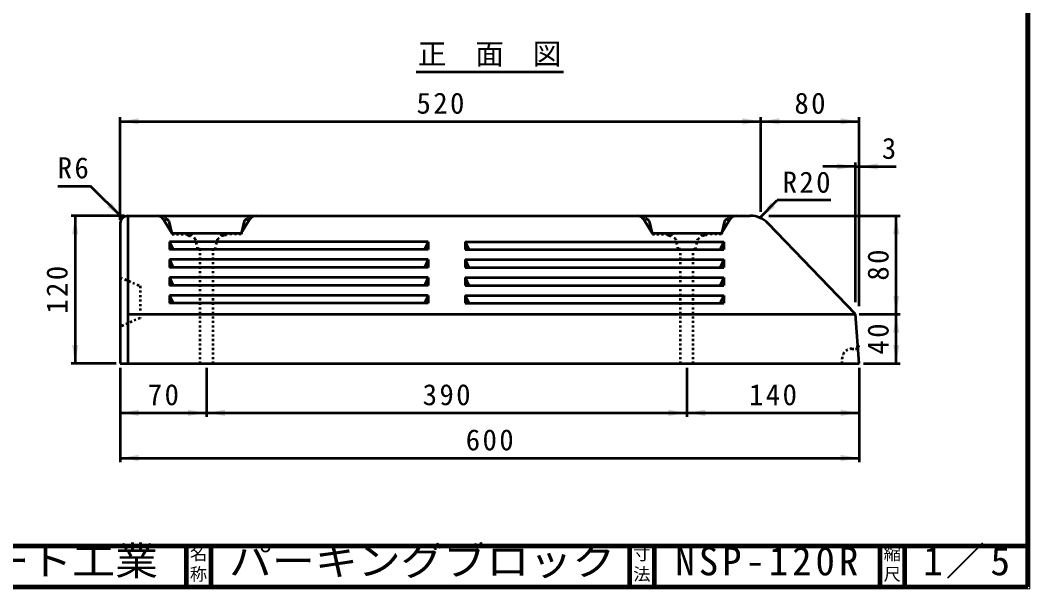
# Model space of a CAD drawing. Units: millimetres, scale not verified, with parts at other scales. Extents: x 100 to 4105, y 100 to 2870.
# Drawn here: x 1646 to 4105, y 100 to 1485 of the extents above; entities that cross this region are included whole.
import ezdxf
from ezdxf.enums import TextEntityAlignment as Align

# ---------------------------------------------------------------- set-up
doc = ezdxf.new("R2010")
doc.units = ezdxf.units.MM
doc.header["$LTSCALE"] = 5
doc.header["$PDMODE"] = 32
doc.header["$PDSIZE"] = 2.5
doc.linetypes.add('USER1', pattern=[2.2, 1, -1.2])
doc.layers.add('V-nasSTD', color=7, linetype='Continuous', lineweight=50)
doc.styles.add('ＭＳ ゴシック', font='')
doc.styles.get('ＭＳ ゴシック').set_extended_font_data('MS Gothic')

msp = doc.modelspace()

# ---------------------------------------------------------------- hatches: boundary and pattern name
at = {"layer": 'V-nasSTD'}
for points in [[(1934.598, 1231.087), (1889.598, 1238.587), (1934.598, 1246.087)], [(3404.598, 1246.087), (3449.598, 1238.587), (3404.598, 1231.087)], [(3494.598, 1231.087), (3449.598, 1238.587), (3494.598, 1246.087)], [(3644.598, 1246.087), (3689.598, 1238.587), (3644.598, 1231.087)], [(3635.598, 1136.087), (3680.598, 1128.587), (3635.598, 1121.087)], [(3734.598, 1121.087), (3689.598, 1128.587), (3734.598, 1136.087)], [(1857.747, 1029.832), (1894.87, 1003.315), (1868.353, 1040.438)], [(3484.683, 1030.315), (3447.56, 1003.798), (3474.077, 1040.921)], [(1772.098, 963.587), (1779.598, 1008.587), (1787.098, 963.587)], [(3772.098, 963.587), (3779.598, 1008.587), (3787.098, 963.587)], [(3772.098, 813.587), (3779.598, 768.587), (3787.098, 813.587)], [(3772.098, 723.587), (3779.598, 768.587), (3787.098, 723.587)], [(1772.098, 693.587), (1779.598, 648.587), (1787.098, 693.587)], [(3772.098, 693.587), (3779.598, 648.587), (3787.098, 693.587)], [(1934.598, 521.087), (1889.598, 528.587), (1934.598, 536.087)], [(2054.598, 536.087), (2099.598, 528.587), (2054.598, 521.087)], [(2144.598, 521.087), (2099.598, 528.587), (2144.598, 536.087)], [(3224.598, 536.087), (3269.598, 528.587), (3224.598, 521.087)], [(3314.598, 521.087), (3269.598, 528.587), (3314.598, 536.087)], [(3644.598, 536.087), (3689.598, 528.587), (3644.598, 521.087)], [(1934.598, 411.087), (1889.598, 418.587), (1934.598, 426.087)], [(3644.598, 426.087), (3689.598, 418.587), (3644.598, 411.087)]]:
    msp.add_hatch(color=256, dxfattribs=at).paths.add_polyline_path(points)

# ---------------------------------------------------------------- linework, layer by layer
at = {"layer": 'V-nasSTD', "lineweight": 100}
for p, q in [((4100, 105), (4100, 2865)), ((105, 205), (4100, 205)), ((2050, 205), (2050, 105)), ((2110, 205), (2110, 105)), ((3130, 205), (3130, 105)), ((3190, 205), (3190, 105)), ((3740, 205), (3740, 105)), ((3800, 205), (3800, 105)), ((105, 105), (4100, 105))]:
    msp.add_line(p, q, dxfattribs=at)
at = {"layer": 'V-nasSTD'}
for p, q in [((2969.098, 1358.587), (2610.098, 1358.587)), ((1889.598, 998.587), (1889.598, 1248.587)), ((1889.598, 1238.587), (3449.598, 1238.587)), ((3449.598, 1018.587), (3449.598, 1248.587)), ((3449.598, 1238.587), (3689.598, 1238.587)), ((3689.598, 788.587), (3689.598, 1248.587)), ((3680.598, 798.587), (3680.598, 1138.587)), ((3680.598, 1128.587), (3600.598, 1128.587)), ((3680.598, 1128.587), (3689.598, 1128.587)), ((3689.598, 1128.587), (3779.598, 1128.587)), ((1737.088, 1081.097), (1817.088, 1081.097)), ((1894.87, 1003.315), (1817.088, 1081.097)), ((3447.56, 1003.798), (3489.986, 1046.225)), ((3619.986, 1046.225), (3489.986, 1046.225)), ((1899.598, 1008.587), (1769.598, 1008.587)), ((1779.598, 1008.587), (1779.598, 648.587)), ((1907.598, 1008.587), (3424.071, 1008.587)), ((1907.598, 1008.587), (1907.598, 648.587)), ((3469.598, 1008.587), (3789.598, 1008.587)), ((3779.598, 768.587), (3779.598, 1008.587)), ((1889.598, 990.587), (1889.598, 648.587)), ((2015.198, 966.634), (1994.598, 999.634)), ((1998.965, 1004.532), (1999.928, 1001.644)), ((2007.734, 995.09), (2014.614, 967.57)), ((2183.998, 966.634), (2204.598, 999.634)), ((2191.461, 995.09), (2184.581, 967.57)), ((2200.23, 1004.532), (2199.268, 1001.644)), ((3185.198, 966.634), (3164.598, 999.634)), ((3168.965, 1004.532), (3169.928, 1001.644)), ((3177.734, 995.09), (3184.614, 967.57)), ((3353.998, 966.634), (3374.598, 999.634)), ((3361.461, 995.09), (3354.581, 967.57)), ((3370.23, 1004.532), (3369.268, 1001.644)), ((3680.598, 768.587), (3467.3, 990.195)), ((2015.198, 966.634), (2183.998, 966.634)), ((3185.198, 966.634), (3353.998, 966.634)), ((2639.598, 945.302), (2009.598, 945.302)), ((2009.598, 945.302), (2018.598, 926.087)), ((2009.598, 945.302), (2009.598, 926.087)), ((2639.598, 945.302), (2630.598, 926.087)), ((2639.598, 945.302), (2639.598, 926.087)), ((2729.598, 945.302), (2729.598, 926.087)), ((2729.598, 945.302), (3359.598, 945.302)), ((2729.598, 945.302), (2738.598, 926.087)), ((3359.598, 945.302), (3350.598, 926.087)), ((3359.598, 945.302), (3359.598, 926.087)), ((2639.598, 926.087), (2009.598, 926.087)), ((2729.598, 926.087), (3359.598, 926.087)), ((2639.598, 901.802), (2009.598, 901.802)), ((2009.598, 901.802), (2018.598, 882.587)), ((2009.598, 901.802), (2009.598, 882.587)), ((2639.598, 901.802), (2630.598, 882.587)), ((2639.598, 901.802), (2639.598, 882.587)), ((2729.598, 901.802), (2729.598, 882.587)), ((2729.598, 901.802), (3359.598, 901.802)), ((2729.598, 901.802), (2738.598, 882.587)), ((3359.598, 901.802), (3350.598, 882.587)), ((3359.598, 901.802), (3359.598, 882.587)), ((2639.598, 882.587), (2009.598, 882.587)), ((2729.598, 882.587), (3359.598, 882.587)), ((2639.598, 858.302), (2009.598, 858.302)), ((2009.598, 858.302), (2018.598, 839.087)), ((2009.598, 858.302), (2009.598, 839.087)), ((2639.598, 839.087), (2009.598, 839.087)), ((2639.598, 858.302), (2630.598, 839.087)), ((2639.598, 858.302), (2639.598, 839.087)), ((2729.598, 858.302), (2729.598, 839.087)), ((2729.598, 858.302), (3359.598, 858.302)), ((2729.598, 858.302), (2738.598, 839.087)), ((2729.598, 839.087), (3359.598, 839.087)), ((3359.598, 858.302), (3350.598, 839.087)), ((3359.598, 858.302), (3359.598, 839.087)), ((2639.598, 814.802), (2009.598, 814.802)), ((2009.598, 814.802), (2018.598, 795.587)), ((2009.598, 814.802), (2009.598, 795.587)), ((2639.598, 814.802), (2630.598, 795.587)), ((2639.598, 814.802), (2639.598, 795.587)), ((2729.598, 814.802), (2729.598, 795.587)), ((2729.598, 814.802), (3359.598, 814.802)), ((2729.598, 814.802), (2738.598, 795.587)), ((3359.598, 814.802), (3350.598, 795.587)), ((3359.598, 814.802), (3359.598, 795.587)), ((2639.598, 795.587), (2009.598, 795.587)), ((2729.598, 795.587), (3359.598, 795.587)), ((1907.598, 768.587), (3680.598, 768.587)), ((3689.598, 648.587), (3680.598, 768.587)), ((3689.598, 768.587), (3789.598, 768.587)), ((3779.598, 648.587), (3779.598, 768.587)), ((1879.598, 648.587), (1769.598, 648.587)), ((1889.598, 648.587), (3689.598, 648.587)), ((3699.598, 648.587), (3789.598, 648.587)), ((1889.598, 638.587), (1889.598, 408.587)), ((2099.598, 638.587), (2099.598, 518.587)), ((3269.598, 638.587), (3269.598, 518.587)), ((3689.598, 638.587), (3689.598, 408.587)), ((1889.598, 528.587), (2099.598, 528.587)), ((2099.598, 528.587), (3269.598, 528.587)), ((3269.598, 528.587), (3689.598, 528.587)), ((1889.598, 418.587), (3689.598, 418.587))]:
    msp.add_line(p, q, dxfattribs=at)
at = {"layer": 'V-nasSTD', "linetype": 'USER1'}
for p, q in [((2014.614, 967.57), (2015.598, 963.634)), ((2015.598, 963.634), (2051.598, 963.634)), ((2051.598, 963.634), (2057.598, 957.634)), ((2057.598, 957.634), (2060.598, 963.634)), ((2072.598, 951.634), (2060.598, 963.634)), ((2126.598, 951.634), (2138.598, 963.634)), ((2141.598, 957.634), (2138.598, 963.634)), ((2147.598, 963.634), (2141.598, 957.634)), ((2183.598, 963.634), (2147.598, 963.634)), ((2184.581, 967.57), (2183.598, 963.634)), ((3184.614, 967.57), (3185.598, 963.634)), ((3185.598, 963.634), (3221.598, 963.634)), ((3221.598, 963.634), (3227.598, 957.634)), ((3227.598, 957.634), (3230.598, 963.634)), ((3242.598, 951.634), (3230.598, 963.634)), ((3296.598, 951.634), (3308.598, 963.634)), ((3311.598, 957.634), (3308.598, 963.634)), ((3317.598, 963.634), (3311.598, 957.634)), ((3353.598, 963.634), (3317.598, 963.634)), ((3354.581, 967.57), (3353.598, 963.634)), ((2078.598, 927.634), (2072.598, 951.634)), ((2120.598, 927.634), (2126.598, 951.634)), ((3248.598, 927.634), (3242.598, 951.634)), ((3290.598, 927.634), (3296.598, 951.634)), ((2083.848, 927.634), (2078.598, 927.634)), ((2083.848, 648.587), (2083.848, 927.634)), ((2115.348, 927.634), (2120.598, 927.634)), ((2115.348, 648.587), (2115.348, 927.634)), ((3253.848, 927.634), (3248.598, 927.634)), ((3253.848, 648.587), (3253.848, 927.634)), ((3285.348, 927.634), (3290.598, 927.634)), ((3285.348, 648.587), (3285.348, 927.634)), ((1889.598, 858.587), (1937.598, 837.587)), ((1937.598, 837.587), (1937.598, 759.587)), ((1937.598, 759.587), (1889.598, 738.587)), ((3689.598, 648.587), (3686.448, 690.587)), ((3671.598, 684.587), (3680.448, 684.587)), ((3647.598, 648.587), (3647.598, 660.587)), ((3647.598, 648.587), (3689.598, 648.587))]:
    msp.add_line(p, q, dxfattribs=at)
at = {"layer": 'V-nasSTD', "lineweight": 13}
msp.add_lwpolyline([(100, 100), (100, 2870), (4105, 2870), (4105, 100)], close=True, dxfattribs=at)
at = {"layer": 'V-nasSTD'}
for centre, radius, start, end in [((1907.598, 990.587), 18, 90, 180), ((1976.753, 986.445), 22.19, 36.46849, 86.25019), ((1993.273, 1002.634), 6, 18.43495, 82.8267), ((2205.922, 1002.634), 6, 97.1733, 161.56505), ((2222.442, 986.445), 22.19, 93.74981, 143.53151), ((3146.753, 986.445), 22.19, 36.46849, 86.25019), ((3163.273, 1002.634), 6, 18.43495, 82.8267), ((3375.922, 1002.634), 6, 97.1733, 161.56505), ((3392.442, 986.445), 22.19, 93.74981, 143.53151), ((3424.071, 948.587), 60, 43.90531, 90), ((2002.774, 1002.593), 3, 198.43495, 264.51232), ((2001.913, 993.634), 6, 14.03624, 84.51232), ((2197.282, 993.634), 6, 95.48768, 165.96376), ((2196.422, 1002.593), 3, 275.48768, 341.56505), ((3172.774, 1002.593), 3, 198.43495, 264.51232), ((3171.913, 993.634), 6, 14.03624, 84.51232), ((3367.282, 993.634), 6, 95.48768, 165.96376), ((3366.422, 1002.593), 3, 275.48768, 341.56505)]:
    msp.add_arc(centre, radius, start, end, dxfattribs=at)
at = {"layer": 'V-nasSTD', "linetype": 'USER1'}
for centre, radius, start, end in [((3680.448, 690.587), 6, 270, 0), ((3671.598, 660.587), 24, 90, 180)]:
    msp.add_arc(centre, radius, start, end, dxfattribs=at)
at = {"layer": 'V-nasSTD'}
msp.add_point((3686.448, 690.587), dxfattribs=at)

# ---------------------------------------------------------------- texts
at = {"layer": 'V-nasSTD', "style": 'ＭＳ ゴシック'}
for s, height, p in [('正\u3000面\u3000図', 51.32, (2614.09, 1428.587)), ('3', 51.32, (3744.598, 1198.587)), ('名', 30.79, (2058.982, 200.999)), ('寸', 30.79, (3138.982, 200.999)), ('縮', 30.79, (3748.982, 200.999)), ('称', 30.79, (2058.976, 151.01)), ('法', 30.79, (3138.976, 151.01)), ('尺', 30.79, (3748.976, 151.01))]:
    msp.add_text(s, height=height, dxfattribs=at).set_placement(p, align=Align.TOP_LEFT)
at = {"layer": 'V-nasSTD', "style": 'ＭＳ ゴシック', "width": 1.1}
for s, p in [('株式会社船生コンクリート工業', (518.279, 202.55)), ('パーキングブロック', (2154.5, 202.47))]:
    msp.add_text(s, height=69.65, dxfattribs=at).set_placement(p, align=Align.TOP_LEFT)
at = {"layer": 'V-nasSTD', "attachment_point": 1, "style": 'ＭＳ ゴシック'}
for s, insert, char_height in [('\\T1.17;520', (2611.098, 1308.587), 51.32), ('\\T1.17;80', (3531.598, 1308.587), 51.32), ('\\T1.17;R6', (1737.088, 1151.097), 51.32), ('\\T1.17;R20', (3502.986, 1116.225), 51.32), ('\\T1.17;70', (1956.598, 598.587), 51.32), ('\\T1.17;390', (2626.098, 598.587), 51.32), ('\\T1.17;140', (3421.098, 598.587), 51.32), ('\\T1.17;600', (2731.098, 488.587), 51.32), ('\\T1.2;NSP-120R', (3241.75, 202.508), 69.65), ('\\T1.15;1／5', (3845.521, 202.582), 69.65)]:
    msp.add_mtext(s, dxfattribs=dict(at, insert=insert, char_height=char_height))
at = {"layer": 'V-nasSTD', "char_height": 51.32, "attachment_point": 1, "rotation": 90, "style": 'ＭＳ ゴシック'}
for s, insert in [('\\T1.17;80', (3709.598, 850.587)), ('\\T1.17;120', (1709.598, 770.087)), ('\\T1.17;40', (3709.598, 670.587))]:
    msp.add_mtext(s, dxfattribs=dict(at, insert=insert))

doc.saveas('drawing.dxf')
